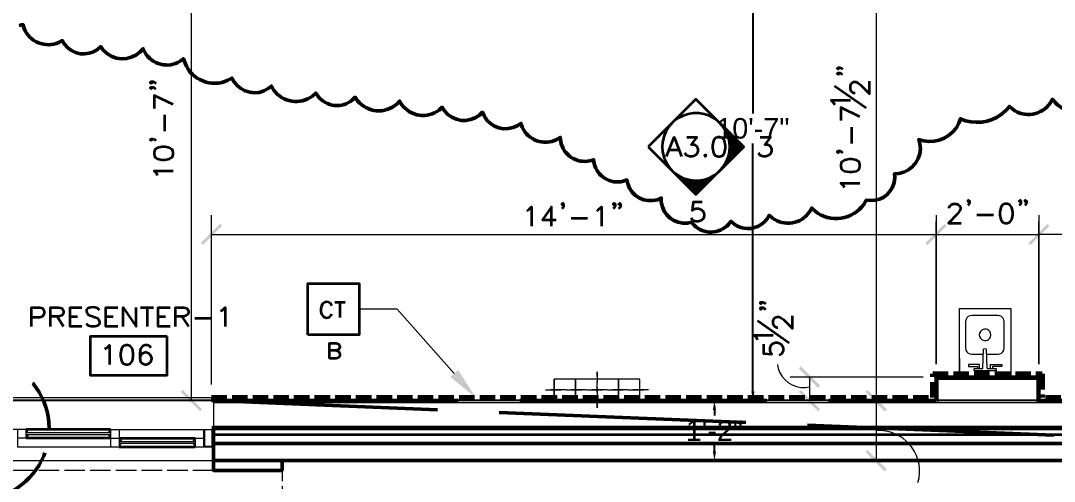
# Model space of a CAD drawing. Header units: inches. Extents: x 5 to 516, y -193 to 129.
# Drawn here: x 221.99 to 242.1, y 37.41 to 46.37 of the extents above; entities that cross this region are included whole.
import ezdxf

# ---------------------------------------------------------------- set-up
doc = ezdxf.new("R2010")
doc.units = ezdxf.units.IN
doc.header["$MEASUREMENT"] = 0
doc.linetypes.add('PDF_IMPORT', pattern=[1, 0.8, -0.2])
for name, color, linetype in [('Highlight', 210, 'Continuous'), ('PDF2_Geometry', 7, 'Continuous'), ('PDF2_Solid Fills', 7, 'Continuous')]:
    doc.layers.add(name, color=color, linetype=linetype)
doc.styles.get("Standard").update_dxf_attribs({"font": 'arial.ttf'})
doc.dimstyles.get("Standard").update_dxf_attribs({"dimtxt": 0.4, "dimasz": 0.18, "dimexe": 0.18, "dimexo": 0.0625, "dimgap": 0.09, "dimtad": 0, "dimtih": 1, "dimtoh": 1, "dimdec": 4, "dimlfac": 12, "dimzin": 0, "dimdsep": 46, "dimlunit": 4, "dimtxsty": 'Standard', "dimcen": 0.09, "dimadec": 3, "dimazin": 0, "dimtfac": 1, "dimtdec": 4, "dimtofl": 0, "dimtmove": 0, "dimatfit": 3, "dimfxl": 1, "dimtolj": 1, "dimtzin": 0, "dimarcsym": 0})

# ---------------------------------------------------------------- blocks, each defined once
blk = doc.blocks.new('*D97')
at = {"layer": 'Defpoints', "color": 0, "transparency": 16777216}
for p in [(236.233, 49.567), (236.233, 38.983), (241.795, 38.983)]:
    blk.add_point(p, dxfattribs=at)
at = {"layer": 'Highlight', "color": 0, "lineweight": -2, "transparency": 16777216}
for p, q in [((236.295, 49.567), (236.413, 49.567)), ((236.233, 49.387), (236.233, 44.569)), ((236.233, 39.163), (236.233, 43.981)), ((241.733, 38.983), (236.053, 38.983))]:
    blk.add_line(p, q, dxfattribs=at)
at = {"layer": 'Highlight', "color": 0, "transparency": 16777216}
for points in [[(236.203, 49.387), (236.263, 49.387), (236.233, 49.567)], [(236.203, 39.163), (236.263, 39.163), (236.233, 38.983)]]:
    blk.add_solid(points, dxfattribs=at)
at = {"layer": 'Highlight', "color": 0, "transparency": 16777216, "insert": (236.233, 44.275), "char_height": 0.4, "attachment_point": 5}
blk.add_mtext('\\A1;10\'-7"', dxfattribs=at)
blk = doc.blocks.new('*D98')
at = {"layer": 'Defpoints', "color": 0, "transparency": 16777216}
for p in [(235.485, 38.983), (235.485, 38.983), (235.485, 37.817)]:
    blk.add_point(p, dxfattribs=at)
at = {"layer": 'Highlight', "color": 0, "lineweight": -2, "transparency": 16777216}
for p, q in [((235.485, 38.803), (235.485, 38.691)), ((235.547, 38.983), (235.665, 38.983)), ((235.485, 37.997), (235.485, 38.109)), ((235.547, 37.817), (235.665, 37.817))]:
    blk.add_line(p, q, dxfattribs=at)
at = {"layer": 'Highlight', "color": 0, "transparency": 16777216}
for points in [[(235.455, 38.803), (235.515, 38.803), (235.485, 38.983)], [(235.455, 37.997), (235.515, 37.997), (235.485, 37.817)]]:
    blk.add_solid(points, dxfattribs=at)
at = {"layer": 'Highlight', "color": 0, "transparency": 16777216, "insert": (235.485, 38.4), "char_height": 0.4, "attachment_point": 5}
blk.add_mtext('\\A1;1\'-2"', dxfattribs=at)

msp = doc.modelspace()

# ---------------------------------------------------------------- hatches: boundary and pattern name
at = {"layer": 'PDF2_Solid Fills', "transparency": 33554559}
for points in [[(241.6286814, 42.0067499), (242.0020131, 42.3800815), (241.9620131, 42.4200815), (241.5886814, 42.0467499)], [(237.498683, 39.2334138), (237.538683, 39.2734138), (237.5386814, 39.2734156), (237.165348, 39.6467489), (237.125348, 39.6067489), (237.1253496, 39.6067472)], [(225.1486793, 39.1900822), (225.1086793, 39.1500822), (225.1086809, 39.1500804), (225.4820143, 38.7734138), (225.5220143, 38.8134138), (225.5220126, 38.8134155)], [(237.1653496, 39.1900822), (237.1253496, 39.1500822), (237.1253512, 39.1500804), (237.4986846, 38.7767471), (237.5386846, 38.8134138), (237.538683, 38.8134155)], [(238.4620145, 39.1900822), (238.4220129, 39.1500806), (238.4220291, 39.1500674), (238.7953495, 38.7734138), (238.8353495, 38.8134138), (238.8353479, 38.8134155)], [(238.4620145, 38.0234155), (238.4220145, 37.9834155), (238.4220161, 37.9834137), (238.7953495, 37.606747), (238.8353495, 37.646747), (238.8353479, 37.6467488)]]:
    msp.add_hatch(color=256, dxfattribs=at).paths.add_polyline_path(points)

# ---------------------------------------------------------------- linework, layer by layer
at = {"layer": 'Highlight'}
msp.add_line((270.0166034, 38.9834147), (191.2926345, 38.9834147), dxfattribs=at)
at = {"layer": 'PDF2_Geometry', "lineweight": 15}
for points in [[(225.315346, 38.9834138), (225.315346, 49.5667479), (225.315346, 49.9434146)], [(238.6286812, 49.6100829), (238.6286812, 38.9834155)], [(225.7020105, 39.2934147), (225.7020105, 42.5867483)], [(239.7953479, 42.5867491), (239.7953479, 39.6900823), (239.7953479, 42.4634157)], [(241.7953481, 42.5867491), (241.7953481, 39.6900823), (241.7953481, 42.4634157)], [(225.7020105, 42.2134148), (239.7953446, 42.2134148)], [(239.7953479, 42.2134148), (240.1686813, 42.2134148)], [(240.1686797, 42.2134148), (241.7953465, 42.2134148)], [(257.8686831, 42.2134148), (241.7953481, 42.2134148)], [(230.4253453, 39.5100828), (229.3120118, 40.7600829), (228.5753452, 40.7600829)], [(240.2486832, 39.8000823), (240.2486832, 39.4400822), (240.2486832, 40.7734157), (241.2486833, 40.7734157), (241.2486833, 39.4400822), (240.2486832, 39.4400822)], [(241.1186784, 40.0034164), (241.1186784, 40.5200831), (241.1120117, 40.5567498), (241.0953451, 40.5900831), (241.0686784, 40.6167498), (241.035345, 40.6334165), (240.9986784, 40.6400831), (240.4886783, 40.6400831), (240.4520117, 40.6334165), (240.4186783, 40.6167498), (240.3920117, 40.5900831), (240.375345, 40.5567498), (240.3686783, 40.5200831), (240.3686783, 40.0034164), (240.375345, 39.9667498), (240.3920117, 39.9334164), (240.4186783, 39.9067498), (240.4520117, 39.8900831), (240.4886783, 39.8867498), (240.715345, 39.8867498)], [(240.6586811, 40.3300793), (240.6420144, 40.296746), (240.6353477, 40.2634127), (240.6420144, 40.2300793), (240.6586811, 40.196746)], [(240.8553477, 40.2300793), (240.8620144, 40.2634127), (240.8553477, 40.296746)], [(240.7886816, 39.6067489), (240.9653483, 39.6067489), (240.9653483, 39.5600822), (240.5386816, 39.5600822), (240.5386816, 39.6067489), (240.7053483, 39.6067489), (240.7186816, 39.9867489)], [(240.7786854, 39.986747), (240.7186854, 39.9900804)], [(240.7920182, 39.6067489), (240.7786849, 39.9867489)], [(240.7820152, 39.8867477), (240.9986819, 39.8867477), (241.0353486, 39.8900811), (241.0686819, 39.9067477), (241.0953486, 39.9334144), (241.1120152, 39.9667477), (241.1186819, 40.0034144)], [(240.6386843, 39.6067489), (240.6386843, 39.6867489), (240.425351, 39.6867489), (240.425351, 39.6434156), (240.5986843, 39.6434156), (240.5986843, 39.6067489)], [(240.8553456, 39.6067489), (240.8553456, 39.6867489), (241.0720123, 39.6867489), (241.0720123, 39.6434156), (240.8953456, 39.6434156), (240.8953456, 39.6067489)], [(239.5453479, 39.4400822), (236.958681, 39.4400822)], [(237.3320163, 39.4400822), (237.3320163, 38.9834155)], [(222.1186769, 38.9834138), (221.7853435, 38.9834138), (221.7853435, 39.0434138), (225.7020105, 39.0434138), (225.7020105, 38.9834138)], [(225.565346, 38.9834138), (225.6920127, 38.9834138)], [(237.5820163, 38.9834138), (237.708683, 38.9834138)], [(238.3786812, 38.9834138), (238.2520145, 38.9834138)], [(238.6286812, 38.9834138), (238.6286812, 37.816747)], [(238.7520129, 38.9834138), (239.0020129, 38.9834138)], [(222.0986777, 38.420083), (221.7653443, 38.420083), (221.7586777, 38.4134163), (221.7486777, 38.4134163), (221.742011, 38.420083)], [(222.1386777, 38.320083), (222.0986777, 38.2534163), (222.0986777, 38.420083), (221.932011, 38.420083), (221.932011, 38.0867496), (223.7420113, 38.0867496)], [(222.1386828, 38.3534156), (222.0986828, 38.4200823)], [(223.7020155, 38.3534163), (223.7420155, 38.420083), (223.9086822, 38.420083), (225.5553489, 38.420083)], [(223.7420155, 38.420083), (223.7420155, 38.0867496), (223.9086822, 38.0867496), (223.9520155, 38.1534163)], [(223.9086822, 38.420083), (223.9086822, 38.0867496)], [(225.3486831, 38.1534163), (225.3886831, 38.0867496), (225.5553498, 38.0867496), (225.5553498, 38.420083), (225.7220165, 38.420083), (225.7220165, 38.0867496)], [(225.7153433, 38.0934132), (225.7153433, 38.4134132), (225.5653433, 38.4134132)], [(225.565346, 38.4134132), (225.565346, 38.0934132)], [(225.7420156, 38.0867496), (225.7420156, 38.420083), (225.7386823, 38.4134163), (225.7286823, 38.4134163), (225.7220156, 38.420083)], [(225.7420156, 38.41008), (225.7386823, 38.4034133), (225.7286823, 38.4034133), (225.7220156, 38.41008)], [(225.7420156, 38.4034136), (225.7386823, 38.3967469), (225.7286823, 38.3967469), (225.7220156, 38.4034136)], [(238.7286834, 38.4000813), (238.6286833, 38.4000813)], [(222.0986777, 38.2534163), (221.932011, 38.2534163)], [(223.7420155, 38.3534156), (222.098682, 38.3534156)], [(223.7420155, 38.3200802), (222.098682, 38.3200802)], [(223.7020155, 38.320083), (223.7420155, 38.2534163), (223.9086822, 38.2534163), (223.9520155, 38.1867496)], [(225.3486779, 38.1867489), (225.3886779, 38.2534156), (225.5553446, 38.2534156)], [(225.3886831, 38.2534163), (225.3886831, 38.0867496)], [(225.7420156, 38.393414), (225.7386823, 38.3867473), (225.7286823, 38.3867473), (225.7220156, 38.393414)], [(225.7420156, 38.376748), (225.7220156, 38.126748)], [(225.7220165, 38.126748), (225.7420165, 38.126748), (225.7220165, 38.376748), (225.7420165, 38.376748)], [(223.9086822, 38.1867489), (225.3886822, 38.1867489)], [(223.9086822, 38.1534136), (225.3886822, 38.1534136)], [(225.5553498, 38.0867496), (225.7220165, 38.0867496), (225.7286831, 38.0934163), (225.7386831, 38.0934163), (225.7420165, 38.0867496)], [(225.7153433, 38.093416), (225.5653433, 38.093416)], [(225.7220165, 38.110082), (225.7286831, 38.1167487), (225.7386831, 38.1167487), (225.7420165, 38.110082)], [(225.7220165, 38.1034156), (225.7286831, 38.1100823), (225.7386831, 38.1100823), (225.7420165, 38.1034156)], [(225.7220165, 38.093416), (225.7286831, 38.1000827), (225.7386831, 38.1000827), (225.7420165, 38.093416)], [(221.7420153, 37.816747), (225.7420156, 37.816747)], [(238.8786812, 37.816747), (239.0020145, 37.816747)]]:
    msp.add_lwpolyline(points, dxfattribs=at)
at = {"layer": 'PDF2_Geometry', "lineweight": 50}
for points in [[(221.9620153, 46.2800803), (222.0353487, 46.296747), (222.0620154, 46.2200803)], [(222.7320154, 45.946747), (222.8020154, 45.9834137), (222.8453488, 45.9134136)], [(223.4886821, 45.8134136), (223.5486821, 45.866747), (223.598682, 45.8000803)], [(224.3186823, 45.7667469), (224.375349, 45.8267469), (224.4086822, 45.756747)], [(225.095349, 45.5834136), (225.1586823, 45.6300803), (225.1886823, 45.5434137)], [(226.0220157, 45.2134136), (226.1020158, 45.256747), (226.1386823, 45.1900803)], [(226.8086822, 45.0534135), (226.8686823, 45.1000802), (226.9120156, 45.0267469)], [(230.9186823, 44.5367469), (230.9753492, 44.5900802), (231.0053497, 44.5200803)], [(231.6586828, 44.3300801), (231.7220161, 44.3734136), (231.7486825, 44.3000803)], [(239.482018, 43.9834153), (239.4586848, 44.060082), (239.5486847, 44.0334152)], [(238.992018, 43.3134152), (238.9886848, 43.3934153), (239.0686847, 43.4000819)], [(236.3953504, 42.4067467), (236.4586828, 42.4567468)], [(250.1186825, 38.9834138), (241.7953481, 38.9834138), (241.7953481, 39.4400805), (239.7953479, 39.4400805), (239.7953479, 38.9834138)], [(250.0786807, 38.4834137), (250.0786807, 37.816747), (225.7420122, 37.816747), (225.7420122, 38.4834137)], [(250.0786807, 38.4400822), (225.7420122, 38.4400822)], [(225.7420156, 38.1500804), (250.0786841, 38.1500804)], [(225.7420156, 37.816747), (225.7420156, 37.626747), (227.0753491, 37.626747), (227.0753491, 37.816747)]]:
    msp.add_lwpolyline(points, dxfattribs=at)
at = {"layer": 'PDF2_Geometry', "lineweight": 35}
for points in [[(237.8886841, 45.4634151), (237.9053508, 45.4467484), (237.8886841, 45.4300818), (237.8686841, 45.4467484), (237.8886841, 45.4634151), (237.9220174, 45.4634151), (237.9586841, 45.4467484), (237.9753508, 45.4300818)], [(237.8886841, 45.3567494), (237.9053508, 45.3400827), (237.8886841, 45.323416), (237.8686841, 45.3400827), (237.8886841, 45.3567494), (237.9220174, 45.3567494), (237.9586841, 45.3400827), (237.9753508, 45.323416)], [(224.5286841, 45.1867495), (224.5486841, 45.1667495), (224.5286841, 45.1500828), (224.5120174, 45.1667495), (224.5286841, 45.1867495), (224.5653508, 45.1867495), (224.6020175, 45.1667495), (224.6186841, 45.1500828)], [(224.5286841, 45.0767472), (224.5486841, 45.0600805), (224.5286841, 45.0434138), (224.5120174, 45.0600805), (224.5286841, 45.0767472), (224.5653508, 45.0767472), (224.6020175, 45.0600805), (224.6186841, 45.0434138)], [(238.4353489, 44.6700835), (237.8220155, 45.1000835)], [(238.2186809, 44.9634151), (238.1986809, 44.9634151), (238.1653475, 44.9834151), (238.1453475, 45.0000817), (238.1286809, 45.0367484), (238.1286809, 45.1067484), (238.1453475, 45.1434151), (238.1653475, 45.1600817), (238.1986809, 45.1800817), (238.2353475, 45.1800817), (238.2720142, 45.1600817), (238.3253475, 45.1267484), (238.5020142, 44.9467484), (238.5020142, 45.1967484)], [(224.9586836, 44.7400806), (224.5853502, 44.9167473), (224.5853502, 44.6667473)], [(237.8253499, 44.7334142), (237.8086833, 44.7667476), (237.7520166, 44.8234142), (238.1286833, 44.8234142)], [(238.315347, 44.5000802), (237.9420136, 44.6800802), (237.9420136, 44.4300802)], [(224.7986765, 44.2200814), (224.7986765, 44.5434148)], [(235.6020154, 44.3700821), (235.6020154, 44.3734154)], [(235.6286809, 44.3434165), (235.6286809, 44.3400832)], [(235.6553465, 44.3167475), (235.6520132, 44.3100809)], [(235.6820121, 44.2900819), (235.6753454, 44.2800819)], [(235.7086845, 44.263413), (235.6953511, 44.2467463)], [(235.7353501, 44.2367474), (235.7120167, 44.2134141)], [(238.1553467, 43.9834142), (238.1553467, 44.3034142)], [(224.5286841, 44.0767471), (224.5486841, 44.0600804), (224.5286841, 44.0434138), (224.5120174, 44.0600804), (224.5286841, 44.0767471), (224.5653508, 44.0767471), (224.6020175, 44.0600804), (224.6186841, 44.0434138)], [(234.5553505, 43.730081), (234.6986838, 44.1067476), (234.8420172, 43.730081)], [(234.9486814, 44.1067493), (235.1453481, 44.1067493), (235.0353481, 43.9634159), (235.0920148, 43.9634159), (235.1253481, 43.9434159), (235.1453481, 43.9267493), (235.1620148, 43.8734159), (235.1620148, 43.8367493), (235.1453481, 43.7834159), (235.1086814, 43.7500826), (235.0553481, 43.7300826), (235.0020148, 43.7300826), (234.9486814, 43.7500826), (234.9286814, 43.7667492), (234.9120148, 43.8034159)], [(235.7620156, 44.2100818), (235.7286823, 44.1767485)], [(235.7886812, 44.1834162), (235.7453479, 44.1400829)], [(235.7553482, 43.7334135), (235.7753482, 43.8234135), (235.7820148, 43.9167468), (235.7753482, 44.0100802), (235.7553482, 44.1034135)], [(235.8153468, 44.1567472), (235.7586801, 44.1000806)], [(235.8420124, 44.1300817), (235.768679, 44.0567483)], [(235.868678, 44.1034161), (235.7753446, 44.0100827)], [(235.9220159, 44.0500815), (235.7820159, 43.9100815)], [(235.8953503, 44.0767471), (235.782017, 43.9634138)], [(236.3753512, 44.1067493), (236.5720179, 44.1067493), (236.4653512, 43.9634159), (236.5186845, 43.9634159), (236.5553512, 43.9434159), (236.5720179, 43.9267493), (236.5920179, 43.8734159), (236.5920179, 43.8367493), (236.5720179, 43.7834159), (236.5386845, 43.7500826), (236.4853512, 43.7300826), (236.4320179, 43.7300826), (236.3753512, 43.7500826), (236.3586845, 43.7667492), (236.3420179, 43.8034159)], [(234.4753481, 44.0100802), (234.4686814, 43.9167468), (234.4753481, 43.8234135)], [(234.6086817, 43.8567493), (234.7853483, 43.8567493)], [(235.5920124, 43.4534153), (236.0553457, 43.9167487)], [(236.028685, 43.9434158), (235.718685, 43.6367491)], [(236.0020127, 43.9700814), (235.7520126, 43.7234147)], [(235.9753471, 43.996747), (235.7720137, 43.7934136)], [(235.9486815, 44.0234159), (235.7786815, 43.8567493)], [(237.8886841, 43.8400799), (237.9053508, 43.8234132), (237.8886841, 43.8034132), (237.8686841, 43.8234132), (237.8886841, 43.8400799), (237.9220174, 43.8400799), (237.9586841, 43.8234132), (237.9753508, 43.8034132)], [(224.6553456, 43.3634156), (224.638679, 43.4000823), (224.5853456, 43.4534156), (224.958679, 43.4534156)], [(234.6620128, 43.4534153), (235.1253462, 42.990082)], [(235.5786796, 43.4400826), (235.5753462, 43.4400826)], [(235.1520167, 43.0167495), (234.8420166, 43.3267495)], [(235.1786823, 43.043415), (234.9320156, 43.2900817)], [(235.2053478, 43.0700806), (235.0020145, 43.273414)], [(235.2320134, 43.0967462), (235.0620134, 43.2634129)], [(235.258679, 43.1234152), (235.118679, 43.2634152)], [(235.2853446, 43.1500808), (235.1720112, 43.2634141)], [(235.312017, 43.1767497), (235.2186836, 43.2700831)], [(235.3386825, 43.2034153), (235.2653492, 43.2767487)], [(235.3653481, 43.2300809), (235.3053481, 43.2867476)], [(235.3920137, 43.2567465), (235.345347, 43.3000798)], [(235.4186793, 43.2834155), (235.385346, 43.3134155)], [(235.4453517, 43.3067479), (235.4220183, 43.3334145)], [(235.4720172, 43.3334134), (235.4553506, 43.3500801)], [(235.4986828, 43.3600824), (235.4886828, 43.3700824)], [(235.5253484, 43.386748), (235.5186817, 43.3934147)], [(235.552014, 43.4134136), (235.5486807, 43.4167469)], [(238.0120158, 43.1267484), (237.9953491, 43.1600817), (237.9420158, 43.2134151), (238.3153492, 43.2134151)], [(235.2486828, 42.8434164), (235.0686828, 42.8434164), (235.0520161, 42.680083), (235.0686828, 42.700083), (235.1220161, 42.7167497), (235.1753495, 42.7167497), (235.2286828, 42.700083), (235.2653495, 42.6634164), (235.2820161, 42.610083), (235.2820161, 42.5734164), (235.2653495, 42.520083), (235.2286828, 42.4834164), (235.1753495, 42.4667497), (235.1220161, 42.4667497), (235.0686828, 42.4834164), (235.0520161, 42.5034164), (235.0320161, 42.540083)], [(240.4453521, 42.8667488), (240.4286854, 42.8467488), (240.4120187, 42.8667488), (240.4286854, 42.8834154), (240.4453521, 42.8667488), (240.4453521, 42.8300821), (240.4286854, 42.7934154), (240.4120187, 42.7767488)], [(241.4453487, 42.8667488), (241.4286821, 42.8467488), (241.4120154, 42.8667488), (241.4286821, 42.8834154), (241.4453487, 42.8667488), (241.4453487, 42.8300821), (241.4286821, 42.7934154), (241.4120154, 42.7767488)], [(241.5520145, 42.8667488), (241.5353478, 42.8467488), (241.5186811, 42.8667488), (241.5353478, 42.8834154), (241.5520145, 42.8667488), (241.5520145, 42.8300821), (241.5353478, 42.7934154), (241.5186811, 42.7767488)], [(231.8386823, 42.6767497), (231.8720156, 42.6967497), (231.9253489, 42.750083), (231.9253489, 42.3734163)], [(232.3186831, 42.3734134), (232.3186831, 42.7500801), (232.1420164, 42.50008), (232.4086831, 42.50008)], [(232.5520137, 42.8034146), (232.5353471, 42.7834146), (232.5153471, 42.8034146), (232.5353471, 42.8200813), (232.5520137, 42.8034146), (232.5520137, 42.7667479), (232.5353471, 42.7300813), (232.5153471, 42.7134146)], [(233.1953515, 42.6767497), (233.2286848, 42.6967497), (233.2853515, 42.750083), (233.2853515, 42.3734163)], [(233.5520138, 42.8034146), (233.5353472, 42.7834146), (233.5153472, 42.8034146), (233.5353472, 42.8200813), (233.5520138, 42.8034146), (233.5520138, 42.7667479), (233.5353472, 42.7300813), (233.5153472, 42.7134146)], [(233.6586829, 42.8034146), (233.6420163, 42.7834146), (233.6220163, 42.8034146), (233.6420163, 42.8200813), (233.6586829, 42.8034146), (233.6586829, 42.7667479), (233.6420163, 42.7300813), (233.6220163, 42.7134146)], [(240.0520143, 42.7234145), (240.0520143, 42.7400811), (240.0720144, 42.7767478), (240.088681, 42.7934145), (240.1253477, 42.8100811), (240.1953477, 42.8100811), (240.2320144, 42.7934145), (240.248681, 42.7767478), (240.268681, 42.7400811), (240.268681, 42.7034145), (240.248681, 42.6700811), (240.2153477, 42.6167478), (240.0353477, 42.4367478), (240.2853477, 42.4367478)], [(232.6953514, 42.5334154), (233.0153515, 42.5334154)], [(240.588683, 42.5967462), (240.9120163, 42.5967462)], [(228.1020148, 40.9000806), (228.3020148, 40.9000806)], [(228.2020107, 40.9000806), (228.2020107, 40.6000806)], [(236.388684, 40.9000806), (236.4053506, 40.8834139), (236.388684, 40.8634139), (236.3720173, 40.8834139), (236.388684, 40.9000806), (236.4253506, 40.9000806), (236.458684, 40.8834139), (236.478684, 40.8634139)], [(222.2020102, 40.4234129), (222.2020102, 40.7967463), (222.3620102, 40.7967463), (222.4153436, 40.7800796), (222.4320102, 40.7600796), (222.4520102, 40.7267463), (222.4520102, 40.673413), (222.4320102, 40.6367463), (222.4153436, 40.6200796), (222.3620102, 40.6000796), (222.2020102, 40.6000796)], [(222.5753487, 40.4234129), (222.5753487, 40.7967463), (222.7353487, 40.7967463), (222.7920154, 40.7800796), (222.8086821, 40.7600796), (222.8253487, 40.7267463), (222.8253487, 40.6900796), (222.8086821, 40.653413), (222.7920154, 40.6367463), (222.7353487, 40.6200796), (222.5753487, 40.6200796)], [(222.7020102, 40.6200818), (222.8253436, 40.4234151)], [(223.1820103, 40.4234129), (222.9520103, 40.4234129), (222.9520103, 40.7967463), (223.1820103, 40.7967463)], [(222.9520103, 40.6200818), (223.0953436, 40.6200818)], [(223.3086775, 40.6534135), (223.3453442, 40.6367468), (223.4520109, 40.6000802), (223.4853442, 40.5834135), (223.5053442, 40.5634135), (223.5220109, 40.5300802), (223.5220109, 40.4767468), (223.4853442, 40.4400801), (223.4320108, 40.4234135), (223.3620108, 40.4234135), (223.3086775, 40.4400801), (223.2720108, 40.4767468)], [(223.5220109, 40.7434135), (223.4853442, 40.7800802), (223.4320108, 40.7967468)], [(223.8786792, 40.4234129), (223.6486792, 40.4234129), (223.6486792, 40.7967463), (223.8786792, 40.7967463)], [(223.6486792, 40.6200818), (223.7920125, 40.6200818)], [(223.9853491, 40.4234129), (223.9853491, 40.7967463), (224.2353491, 40.4234129), (224.2353491, 40.7967463)], [(224.3253489, 40.7967481), (224.5753489, 40.7967481)], [(224.4520104, 40.7967481), (224.4520104, 40.4234147)], [(224.898682, 40.4234129), (224.6653486, 40.4234129), (224.6653486, 40.7967463), (224.898682, 40.7967463)], [(224.6653486, 40.6200818), (224.808682, 40.6200818)], [(225.0053484, 40.4234129), (225.0053484, 40.7967463), (225.1653484, 40.7967463), (225.2186817, 40.7800796), (225.2386817, 40.7600796), (225.2553484, 40.7267463), (225.2553484, 40.6900796), (225.2386817, 40.653413), (225.2186817, 40.6367463), (225.1653484, 40.6200796), (225.0053484, 40.6200796)], [(225.1286801, 40.6200818), (225.2553468, 40.4234151)], [(225.8786802, 40.7267475), (225.9153468, 40.7434142), (225.9686802, 40.7967475), (225.9686802, 40.4234142)], [(228.0020137, 40.6134135), (228.0286803, 40.6434135), (228.045347, 40.6700802)], [(236.388684, 40.7934149), (236.4053506, 40.7767482), (236.388684, 40.7567482), (236.3720173, 40.7767482), (236.388684, 40.7934149), (236.4253506, 40.7934149), (236.458684, 40.7767482), (236.478684, 40.7567482)], [(236.7186807, 40.4000805), (236.7020141, 40.4000805), (236.6653474, 40.4167472), (236.6486807, 40.4367472), (236.6286807, 40.4700806), (236.6286807, 40.5434139), (236.6486807, 40.5800806), (236.6653474, 40.5967472), (236.7020141, 40.6134139), (236.7353474, 40.6134139), (236.7720141, 40.5967472), (236.8253474, 40.5600806), (237.0053474, 40.3834139), (237.0053474, 40.6334139)], [(225.3786801, 40.5834132), (225.7020135, 40.5834132)], [(236.9353488, 40.1034158), (236.3220154, 40.5334158)], [(236.3253498, 40.1667465), (236.3086832, 40.2034132), (236.2553498, 40.2567465), (236.6286832, 40.2567465)], [(223.62868, 39.9900802), (223.6653466, 40.0067469), (223.71868, 40.0600803), (223.71868, 39.6834136)], [(224.5220109, 40.0067462), (224.5053443, 40.0434129), (224.4520109, 40.0600796), (224.4153443, 40.0600796), (224.3620109, 40.0434129), (224.3253443, 39.9900796), (224.3086776, 39.9000796), (224.3086776, 39.8100796), (224.3253443, 39.7400795), (224.3620109, 39.7034129), (224.4153443, 39.6834129), (224.4320109, 39.6834129), (224.4853443, 39.7034129), (224.5220109, 39.7400795), (224.5420109, 39.7934129), (224.5420109, 39.8100796), (224.5220109, 39.8634129), (224.4853443, 39.9000796), (224.4320109, 39.9167462), (224.4153443, 39.9167462), (224.3620109, 39.9000796), (224.3253443, 39.8634129), (224.3086776, 39.8100796)], [(227.9986822, 39.8000812), (227.9986822, 40.1000812), (228.1253489, 40.1000812), (228.1686822, 40.0867479), (228.1820156, 40.0734145), (228.1986822, 40.0434145), (228.1986822, 40.0167479), (228.1820156, 39.9867479), (228.1686822, 39.9734145), (228.1253489, 39.9567479), (227.9986822, 39.9567479)], [(236.4420151, 40.08008), (236.4420151, 39.90008), (236.6020152, 39.8834133), (236.5853485, 39.90008), (236.5686818, 39.9534133), (236.5686818, 40.0067466), (236.5853485, 40.06008), (236.6220152, 40.0967466), (236.6753485, 40.1134133), (236.7086818, 40.1134133), (236.7620152, 40.0967466), (236.7986818, 40.06008), (236.8186818, 40.0067466), (236.8186818, 39.9534133), (236.7986818, 39.90008), (236.7820152, 39.8834133), (236.7453485, 39.8634133)], [(228.1253505, 39.9567483), (228.1686839, 39.9434149), (228.1820172, 39.9300816), (228.1986839, 39.9000816), (228.1986839, 39.8567483), (228.1820172, 39.8300816), (228.1686839, 39.8167483), (228.1253505, 39.8000816), (227.9986838, 39.8000816)], [(223.7420155, 38.420083), (222.098682, 38.420083)], [(223.7420155, 38.2534163), (222.098682, 38.2534163)], [(223.9086822, 38.2534163), (225.3886822, 38.2534163)], [(250.0786807, 38.316747), (225.7420122, 38.316747)], [(223.9086822, 38.0867496), (225.3886822, 38.0867496)]]:
    msp.add_lwpolyline(points, dxfattribs=at)
at = {"layer": 'PDF2_Geometry', "lineweight": 50}
for points in [[(227.6686825, 44.9067469), (227.7320158, 44.9634136), (227.775349, 44.9000803, 0.4206443541), (228.4453494, 44.8300802), (228.4986827, 44.8834137), (228.5453496, 44.8134135)], [(242.0153515, 44.7700819), (242.0586851, 44.8434153), (242.1153516, 44.7734154, 0.4263348097), (242.928685, 44.7734154), (242.9886851, 44.8434153), (243.0486852, 44.7767485)], [(229.3053492, 44.7467468), (229.3620162, 44.8067469), (229.4053494, 44.7367468, 0.4212101493), (230.1286831, 44.6334137), (230.1886823, 44.6867469), (230.2286824, 44.6234136)], [(240.2353517, 44.3767487), (240.2686849, 44.4634152), (240.3686847, 44.4267486, 0.2713084633), (241.1520184, 44.6234153), (241.2220181, 44.7034153), (241.2853514, 44.650082)], [(232.4186825, 44.0600803), (232.4853498, 44.1000801), (232.4953494, 44.0234134, 0.4286850661), (233.062016, 43.6467467), (233.1353497, 43.6667468), (233.1453493, 43.5934135, 0.4201524185), (233.7120167, 43.2500801), (233.7820163, 43.2734133), (233.7986832, 43.1967468)], [(234.3753493, 42.8900799), (234.4520163, 42.92008), (234.4520163, 42.8400802, 0.4101953438), (234.9620168, 42.4334135), (235.0386828, 42.4500799), (235.0886833, 42.3934135, 0.4205941516), (235.7586824, 42.4100799), (235.8053506, 42.47008), (235.8686831, 42.4167467)], [(236.4586845, 42.4567485), (236.5120179, 42.5200818), (236.5520179, 42.5867485), (236.6153512, 42.5334151, 0.4247023462), (237.3353513, 42.6534151), (237.3786845, 42.7267485), (237.4486846, 42.6600818, 0.429081765), (238.3886848, 42.8000818), (238.4386846, 42.8834152), (238.5186848, 42.8734152)], [(222.5453466, 38.4400822), (222.5386799, 38.5734155, 0.1533048777), (222.2320132, 39.3134156), (222.2220132, 39.3234156)], [(221.8586806, 37.2467464), (221.932014, 37.2900798, 0.1459936668), (222.442014, 37.9100798), (222.462014, 37.9700798)]]:
    msp.add_lwpolyline(points, format="xyb", dxfattribs=at)
at = {"layer": 'PDF2_Geometry', "lineweight": 35}
for points in [[(234.1986814, 43.9167468), (235.1253481, 42.9900801), (236.0553481, 43.9167468), (235.1253481, 44.8467469)], [(235.5553506, 44.1067493), (235.5020172, 44.0867493), (235.4653506, 44.0334159), (235.4486839, 43.9434159), (235.4486839, 43.8900826), (235.4653506, 43.8034159), (235.5020172, 43.7500826), (235.5553506, 43.7300826), (235.5920172, 43.7300826), (235.6453506, 43.7500826), (235.6786839, 43.8034159), (235.6986839, 43.8900826), (235.6986839, 43.9434159), (235.6786839, 44.0334159), (235.6453506, 44.0867493), (235.5920172, 44.1067493)], [(224.5853451, 43.7734159), (224.6020118, 43.7200826), (224.6553451, 43.6867492), (224.7453451, 43.6667492), (224.7986784, 43.6667492), (224.8886784, 43.6867492), (224.9420118, 43.7200826), (224.9586785, 43.7734159), (224.9586785, 43.8100826), (224.9420118, 43.8634159), (224.8886784, 43.9000826), (224.7986784, 43.9167493), (224.7453451, 43.9167493), (224.6553451, 43.9000826), (224.6020118, 43.8634159), (224.5853451, 43.8100826)], [(235.3053506, 43.7667495), (235.2886839, 43.7500829), (235.3053506, 43.7300828), (235.3220172, 43.7500829)], [(237.9420153, 43.5367487), (237.9586819, 43.4834153), (238.0120153, 43.4467487), (238.1020153, 43.430082), (238.1553486, 43.430082), (238.2453486, 43.4467487), (238.298682, 43.4834153), (238.3153486, 43.5367487), (238.3153486, 43.5734154), (238.298682, 43.6267487), (238.2453486, 43.660082), (238.1553486, 43.680082), (238.1020153, 43.680082), (238.0120153, 43.660082), (237.9586819, 43.6267487), (237.9420153, 43.5734154)], [(241.1420142, 42.810081), (241.0886808, 42.7934143), (241.0520142, 42.740081), (241.0353475, 42.650081), (241.0353475, 42.5967477), (241.0520142, 42.5067477), (241.0886808, 42.4534143), (241.1420142, 42.4367476), (241.1786808, 42.4367476), (241.2320142, 42.4534143), (241.2686808, 42.5067477), (241.2853475, 42.5967477), (241.2853475, 42.650081), (241.2686808, 42.740081), (241.2320142, 42.7934143), (241.1786808, 42.810081)], [(227.5753491, 40.2600828), (227.5753491, 41.2600829), (228.5753492, 41.2600829), (228.5753492, 40.2600828)], [(224.8420115, 40.2300807), (223.3420114, 40.2300807), (223.3420114, 39.4800806), (224.8420115, 39.4800806)], [(224.0420169, 40.0600808), (223.9853502, 40.0434141), (223.9520169, 39.9900808), (223.9320169, 39.9000808), (223.9320169, 39.8467474), (223.9520169, 39.7567474), (223.9853502, 39.7034141), (224.0420169, 39.6834141), (224.0753502, 39.6834141), (224.1286835, 39.7034141), (224.1653502, 39.7567474), (224.1820169, 39.8467474), (224.1820169, 39.9000808), (224.1653502, 39.9900808), (224.1286835, 40.0434141), (224.0753502, 40.0600808)]]:
    msp.add_lwpolyline(points, close=True, dxfattribs=at)
at = {"layer": 'PDF2_Geometry', "linetype": 'PDF_IMPORT', "lineweight": 50, "ltscale": 6}
msp.add_lwpolyline([(271.0786841, 40.1500805), (271.0786841, 37.816747), (254.0786811, 37.816747), (225.7020105, 38.9834163), (239.7953446, 38.9834163)], dxfattribs=at)
at = {"layer": 'PDF2_Geometry', "lineweight": 15}
msp.add_lwpolyline([(236.7086845, 39.6834159), (236.7253512, 39.6067492, 0.3541440327), (237.2553513, 39.2400825), (237.3320179, 39.2534158)], format="xyb", dxfattribs=at)
at = {"layer": 'PDF2_Geometry', "linetype": 'PDF_IMPORT', "lineweight": 70, "ltscale": 0.376667}
for points in [[(225.7020105, 39.0434147), (239.7320162, 39.0434147), (239.7320138, 39.5034146), (241.8586806, 39.5034164), (241.8586822, 39.0434131)], [(241.9220164, 39.0434147), (250.1186837, 39.0434147)]]:
    msp.add_lwpolyline(points, dxfattribs=at)
at = {"layer": 'PDF2_Geometry', "linetype": 'PDF_IMPORT', "lineweight": 15, "ltscale": 0.256667}
msp.add_lwpolyline([(233.2020111, 38.8434125), (233.2020111, 39.5400816)], close=True, dxfattribs=at)
at = {"layer": 'PDF2_Geometry', "lineweight": 15}
for points in [[(232.3686777, 39.4000805), (232.3686777, 38.9834138), (234.0353445, 38.9834138), (234.0353445, 39.4000805)], [(232.3686777, 38.9834138), (232.3686777, 39.4000805)], [(232.3686777, 39.4000805), (232.3686777, 38.9834138), (234.0353445, 38.9834138), (234.0353445, 39.4000805)], [(232.7853444, 39.4000805), (232.7853444, 38.9834138)], [(233.6186778, 39.4000805), (233.6186778, 38.9834138)]]:
    msp.add_lwpolyline(points, close=True, dxfattribs=at)
at = {"layer": 'PDF2_Geometry', "lineweight": 9}
msp.add_lwpolyline([(239.8353463, 38.9400822), (239.8353463, 39.4000822), (241.7520131, 39.4000822), (241.7520131, 38.9400822)], dxfattribs=at)
at = {"layer": 'PDF2_Geometry', "linetype": 'PDF_IMPORT', "lineweight": 15, "ltscale": 0.376667}
msp.add_lwpolyline([(232.202014, 39.1900822), (234.2020112, 39.1900822)], close=True, dxfattribs=at)
at = {"layer": 'PDF2_Geometry', "linetype": 'PDF_IMPORT', "lineweight": 15, "ltscale": 0.5}
for points in [[(225.7020105, 38.9834138), (222.3686769, 38.9834138)], [(227.0753491, 37.816747), (227.0753491, 33.8167467), (226.9086824, 33.8167467)], [(225.7420156, 37.6267479), (221.7420102, 37.6267479)]]:
    msp.add_lwpolyline(points, dxfattribs=at)
at = {"layer": 'PDF2_Geometry', "lineweight": 9}
msp.add_lwpolyline([(225.7420156, 38.9400804), (225.7420156, 38.4834137), (250.0786841, 38.4834137), (250.0786841, 38.9400804)], close=True, dxfattribs=at)
at = {"layer": 'PDF2_Geometry', "lineweight": 35}
msp.add_ellipse((227.9441833, 40.7460639), major_axis=(-0.0028415, 0.1583911), ratio=0.7467931977, start_param=5.2334663196, end_param=8.0482107004, dxfattribs=at)
at = {"layer": 'PDF2_Geometry', "lineweight": 50}
for points in [[(222.0620154, 46.2200803), (222.1560154, 45.9603025), (222.4825154, 45.8285803), (222.7320154, 45.946747)], [(222.8453488, 45.9134136), (222.990571, 45.7059691), (223.2880709, 45.6646913), (223.4886821, 45.8134136)], [(223.598682, 45.8000803), (223.796182, 45.5858025), (224.1038488, 45.572247), (224.3186823, 45.7667469)], [(224.4086822, 45.756747), (224.5409045, 45.5180247), (224.8649046, 45.4344692), (225.095349, 45.5834136)], [(225.1886823, 45.5434137), (225.3116266, 45.2194691), (225.7106821, 45.0587469), (226.0220157, 45.2134136)], [(226.1386823, 45.1900803), (226.2804602, 44.9641358), (226.5940157, 44.8998025), (226.8086822, 45.0534135)], [(226.9120156, 45.0267469), (227.0775158, 44.7822468), (227.4352933, 44.7253025), (227.6686825, 44.9067469)], [(228.5453496, 44.8134135), (228.7458492, 44.5826358), (229.0698493, 44.5515246), (229.3053492, 44.7467468)], [(241.2853514, 44.650082), (241.5175182, 44.4733042), (241.8536295, 44.5353042), (242.0153515, 44.7700819)], [(230.2286824, 44.6234136), (230.4027385, 44.4041912), (230.699238, 44.3649136), (230.9186823, 44.5367469)], [(231.0053497, 44.5200803), (231.1342382, 44.2809691), (231.4209602, 44.2020245), (231.6586828, 44.3300801)], [(231.7486825, 44.3000803), (231.8562384, 44.0448579), (232.173516, 43.9340247), (232.4186825, 44.0600803)], [(239.5486847, 44.0334152), (239.826518, 43.9793041), (240.1187962, 44.1138597), (240.2353517, 44.3767487)], [(239.0686847, 43.4000819), (239.3434069, 43.4391375), (239.5328514, 43.709693), (239.482018, 43.9834153)], [(238.5186848, 42.8734152), (238.7719625, 42.8594152), (238.982907, 43.0629707), (238.992018, 43.3134152)], [(233.7986832, 43.1967468), (233.8645164, 42.9579688), (234.1412939, 42.8143022), (234.3753493, 42.8900799)], [(235.8686831, 42.4167467), (236.0373504, 42.2991913), (236.2215172, 42.3018022), (236.3953504, 42.4067467)]]:
    msp.add_open_spline(points, degree=3, dxfattribs=at)
at = {"layer": 'PDF2_Geometry', "lineweight": 35}
for points in [[(235.7553482, 44.1034135), (235.5383481, 44.776858), (234.5949036, 44.7091913), (234.4753481, 44.0100802)], [(234.4753481, 43.8234135), (234.5976258, 43.124969), (235.5427926, 43.0635245), (235.7553482, 43.7334135)], [(223.4320108, 40.7967468), (223.335622, 40.8112468), (223.2013442, 40.7618579), (223.3086775, 40.6534135)], [(227.8286803, 40.7134135), (227.8507359, 40.6295802), (227.9106248, 40.562469), (228.0020137, 40.6134135)]]:
    msp.add_open_spline(points, degree=3, dxfattribs=at)
at = {"layer": 'PDF2_Geometry', "lineweight": 15}
for points in [[(240.8553477, 40.296746), (240.8267366, 40.3836904), (240.7166255, 40.4050793), (240.6586811, 40.3300793)], [(240.6586811, 40.196746), (240.7166255, 40.121746), (240.8267366, 40.1431349), (240.8553477, 40.2300793)], [(239.4420167, 37.3900813), (239.5895723, 37.8734146), (239.2335723, 38.3721369), (238.7286834, 38.4000813)]]:
    msp.add_open_spline(points, degree=3, dxfattribs=at)
at = {"layer": 'PDF2_Solid Fills', "lineweight": 35, "transparency": 33554559}
for points in [[(225.8686772, 42.4200833), (225.5353438, 42.0067499), (225.4953438, 42.0467499)], [(225.9086823, 42.3800815), (225.8686823, 42.4200815), (225.535349, 42.0067482)], [(239.5853463, 42.0467482), (239.6253463, 42.0067482), (239.962013, 42.4200815)], [(239.6253514, 42.0067464), (239.9620181, 42.4200798), (240.0020181, 42.3800798)], [(239.9620146, 42.4034139), (239.6286813, 42.0200805), (239.6020146, 42.0467472)], [(239.9853504, 42.3800815), (239.9620171, 42.4034149), (239.6286837, 42.0200815)], [(241.6020158, 42.0467482), (241.6286825, 42.0200815), (241.9620159, 42.4034149)], [(241.6286814, 42.0200826), (241.9620148, 42.4034159), (241.9853481, 42.3800826)], [(230.3453485, 39.4434154), (230.8386819, 39.0434154), (230.5020152, 39.5800821)]]:
    msp.add_solid(points, dxfattribs=at)

# ---------------------------------------------------------------- dimensions: what is measured, and where the dimension line sits
at = {"layer": 'Highlight'}
for base, p1, p2, angle, picture, middle in [((236.2327285, 38.9834138), (236.2327285, 49.5667479), (241.7953481, 38.9834138), 90, '*D97', (236.2327285, 44.2750809)), ((235.4849458, 38.9834163), (235.4849458, 37.816747), (235.4849458, 38.9834163), 270, '*D98', (235.4849458, 38.4000817))]:
    dim = msp.add_linear_dim(base=base, p1=p1, p2=p2, angle=angle, dimstyle='Standard', dxfattribs=at)
    dim.commit()
    dim.dimension.update_dxf_attribs({"geometry": picture, "text_midpoint": middle})

doc.saveas('drawing.dxf')
